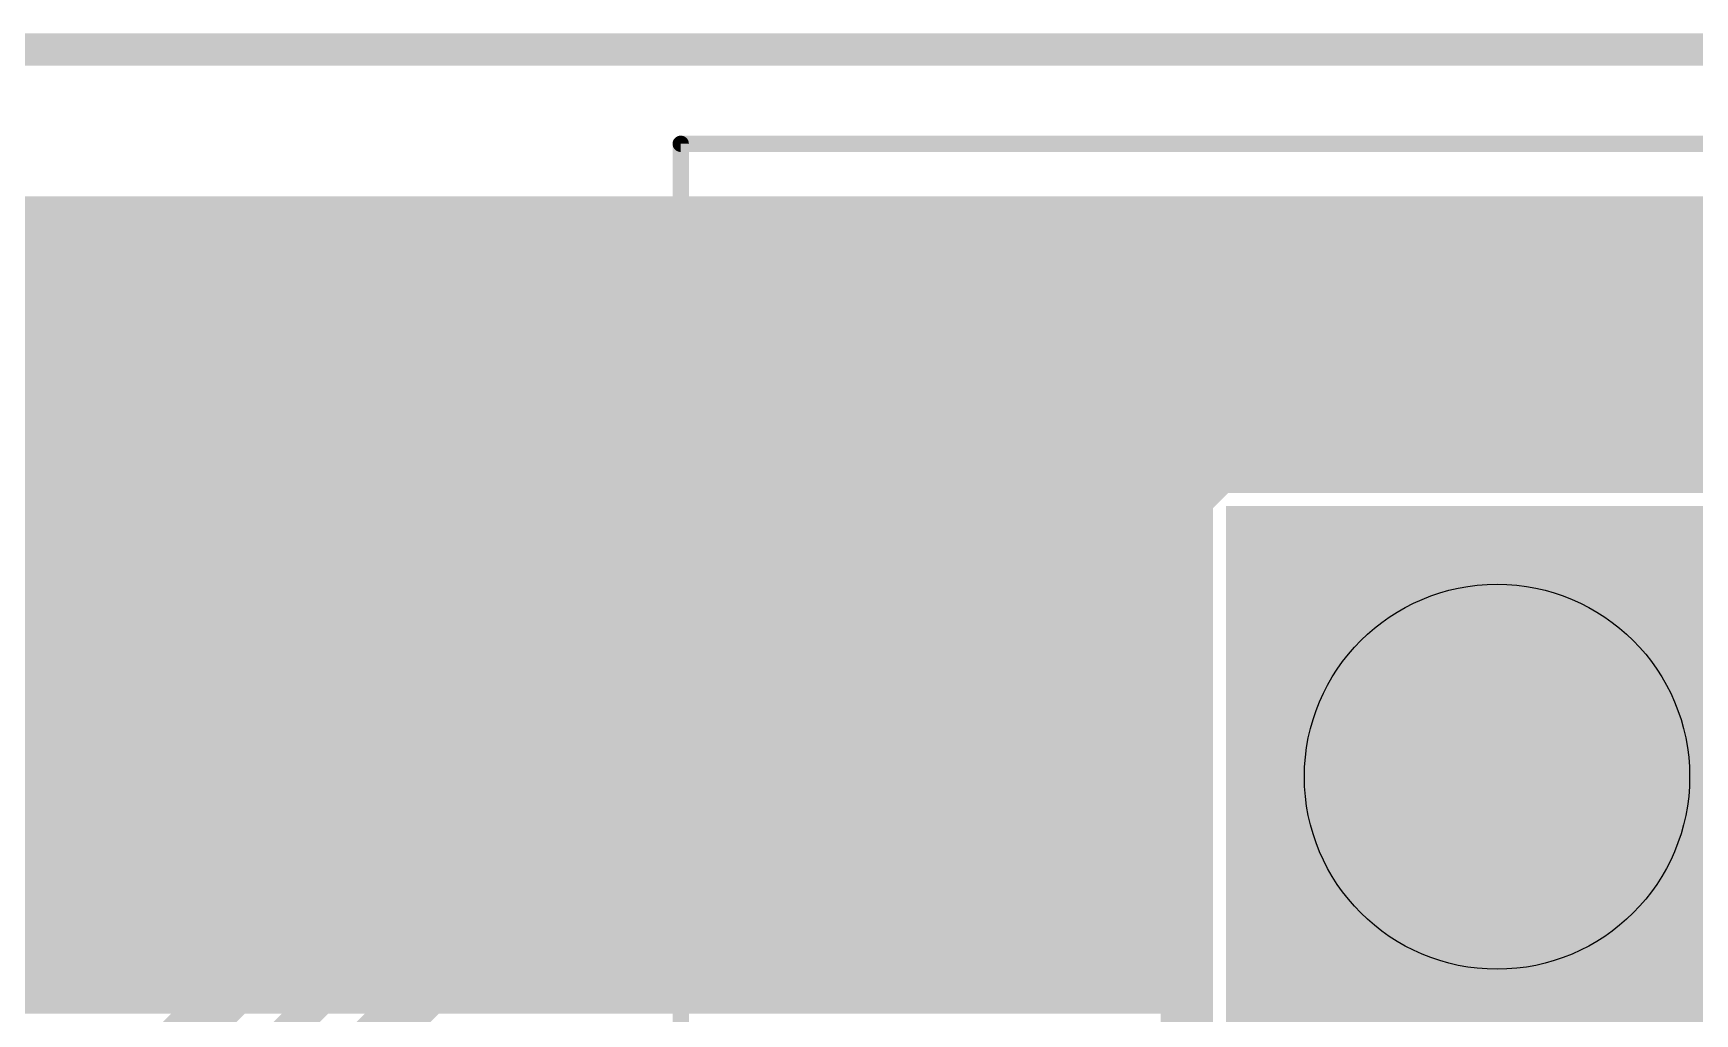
# Model space of a CAD drawing. Extents: x 0 to 10.8, y 0 to 6.1.
# Drawn here: x 1.364 to 1.873, y 4.232 to 4.533 of the extents above; entities that cross this region are included whole.
import ezdxf

# ---------------------------------------------------------------- set-up
doc = ezdxf.new("R2010")
doc.units = 0
for name, color, linetype in [('1', 22, 'CONTINUOUS'), ('116', 253, 'CONTINUOUS'), ('16', 175, 'CONTINUOUS'), ('17', 82, 'CONTINUOUS'), ('20', 7, 'CONTINUOUS'), ('21', 253, 'CONTINUOUS'), ('29', 253, 'CONTINUOUS'), ('30', 253, 'CONTINUOUS'), ('44', 253, 'CONTINUOUS')]:
    doc.layers.add(name, color=color, linetype=linetype)

# ---------------------------------------------------------------- blocks, each defined once
blk = doc.blocks.new('SQUAREP')
blk.add_solid([(-0.5, -0.5), (0.5, -0.5), (-0.5, 0.5), (0.5, 0.5)])

msp = doc.modelspace()

# ---------------------------------------------------------------- linework, layer by layer
at = {"layer": '1', "const_width": 0.016}
for points in [[(0.233563, 4.474559), (2.205394, 4.474559)], [(0.250087, 4.464), (2.174343, 4.464)], [(0.266087, 4.448), (2.148587, 4.448)], [(0.278004, 4.432), (2.132587, 4.432)], [(0.28724, 4.416), (2.12078, 4.416)], [(0.292972, 4.4), (2.111543, 4.4)], [(1.726496, 4.39965), (1.717126, 4.39028)], [(1.897752, 4.39965), (1.726496, 4.39965)], [(1.717126, 4.39028), (1.717126, 4.223913)], [(0.29726, 4.384), (1.717126, 4.384)], [(0.298996, 4.368), (1.717126, 4.368)], [(1.175378, 4.352), (1.717126, 4.352)], [(1.217008, 4.336), (1.717126, 4.336)], [(1.236709, 4.32), (1.717126, 4.32)], [(1.249744, 4.304), (1.717126, 4.304)], [(1.258984, 4.288), (1.717126, 4.288)], [(1.263701, 4.272), (1.717126, 4.272)], [(1.267083, 4.256), (1.717126, 4.256)], [(1.267083, 4.24), (1.717126, 4.24)]]:
    msp.add_lwpolyline(points, dxfattribs=at)
at = {"layer": '1', "const_width": 0.008}
for points in [[(1.726496, 4.40365, 1), (1.726496, 4.39565)], [(1.729324, 4.396821, 1), (1.723668, 4.402478)], [(1.721126, 4.39028, 1), (1.713126, 4.39028)], [(1.714298, 4.393108, 1), (1.719954, 4.387451)], [(1.717126, 4.38, 1), (1.717126, 4.388)], [(1.717126, 4.364, 1), (1.717126, 4.372)], [(1.717126, 4.348, 1), (1.717126, 4.356)], [(1.717126, 4.332, 1), (1.717126, 4.34)], [(1.717126, 4.316, 1), (1.717126, 4.324)], [(1.717126, 4.3, 1), (1.717126, 4.308)], [(1.717126, 4.284, 1), (1.717126, 4.292)], [(1.717126, 4.268, 1), (1.717126, 4.276)], [(1.717126, 4.252, 1), (1.717126, 4.26)], [(1.717126, 4.236, 1), (1.717126, 4.244)]]:
    msp.add_lwpolyline(points, format="xyb", dxfattribs=at)
at = {"layer": '116', "const_width": 0.055079}
msp.add_lwpolyline([(1.812126, 4.27122, 1), (1.812126, 4.338071, 1), (1.812126, 4.27122)], format="xyb", dxfattribs=at)
at = {"layer": '16'}
for points, const_width in [([(0.233563, 4.474559), (1.659866, 4.474559)], 0.016), ([(1.69, 4.475), (1.175, 3.96)], 0.01), ([(1.659866, 4.474559), (1.2005, 4.015197)], 0.016), ([(5.55, 4.475), (1.69, 4.475)], 0.01), ([(0.250087, 4.464), (1.649307, 4.464)], 0.016), ([(1.225413, 3.980717), (1.698697, 4.454)], 0.016), ([(1.698697, 4.454), (2.157024, 4.454)], 0.016), ([(0.266087, 4.448), (1.633307, 4.448)], 0.016), ([(1.692697, 4.448), (2.148587, 4.448)], 0.016), ([(0.278004, 4.432), (1.617307, 4.432)], 0.016), ([(1.676697, 4.432), (2.132587, 4.432)], 0.016), ([(0.28724, 4.416), (1.601307, 4.416)], 0.016), ([(1.660697, 4.416), (2.12078, 4.416)], 0.016), ([(0.292972, 4.4), (1.585307, 4.4)], 0.016), ([(1.644697, 4.4), (2.111543, 4.4)], 0.016), ([(1.726496, 4.39965), (1.717126, 4.39028)], 0.016), ([(1.897752, 4.39965), (1.726496, 4.39965)], 0.016), ([(1.717126, 4.39028), (1.717126, 4.219024)], 0.016), ([(0.29726, 4.384), (1.569307, 4.384)], 0.016), ([(1.628697, 4.384), (1.717126, 4.384)], 0.016), ([(0.298996, 4.368), (1.553307, 4.368)], 0.016), ([(1.612697, 4.368), (1.717126, 4.368)], 0.016), ([(1.175378, 4.352), (1.537307, 4.352)], 0.016), ([(1.596697, 4.352), (1.717126, 4.352)], 0.016), ([(1.217008, 4.336), (1.521307, 4.336)], 0.016), ([(1.580697, 4.336), (1.717126, 4.336)], 0.016), ([(1.236709, 4.32), (1.505307, 4.32)], 0.016), ([(1.564697, 4.32), (1.717126, 4.32)], 0.016), ([(1.249744, 4.304), (1.489307, 4.304)], 0.016), ([(1.548697, 4.304), (1.717126, 4.304)], 0.016), ([(1.258984, 4.288), (1.473307, 4.288)], 0.016), ([(1.532697, 4.288), (1.717126, 4.288)], 0.016), ([(1.263701, 4.272), (1.457307, 4.272)], 0.016), ([(1.516697, 4.272), (1.717126, 4.272)], 0.016), ([(1.267083, 4.256), (1.441307, 4.256)], 0.016), ([(1.500697, 4.256), (1.717126, 4.256)], 0.016), ([(1.267083, 4.24), (1.425307, 4.24)], 0.016), ([(1.484697, 4.24), (1.717126, 4.24)], 0.016)]:
    msp.add_lwpolyline(points, dxfattribs=dict(at, const_width=const_width))
for points, const_width in [([(1.662695, 4.471731, 1), (1.657038, 4.477387)], 0.008), ([(1.659866, 4.470559, 1), (1.659866, 4.478559)], 0.008), ([(1.69, 4.4775, 1), (1.69, 4.4725)], 0.005), ([(1.691768, 4.473232, 1), (1.688232, 4.476768)], 0.005), ([(1.649307, 4.46, 1), (1.649307, 4.468)], 0.008), ([(1.698697, 4.458, 1), (1.698697, 4.45)], 0.008), ([(1.701525, 4.451172, 1), (1.695868, 4.456828)], 0.008), ([(1.633307, 4.444, 1), (1.633307, 4.452)], 0.008), ([(1.692697, 4.452, 1), (1.692697, 4.444)], 0.008), ([(1.617307, 4.428, 1), (1.617307, 4.436)], 0.008), ([(1.676697, 4.436, 1), (1.676697, 4.428)], 0.008), ([(1.601307, 4.412, 1), (1.601307, 4.42)], 0.008), ([(1.660697, 4.42, 1), (1.660697, 4.412)], 0.008), ([(1.585307, 4.396, 1), (1.585307, 4.404)], 0.008), ([(1.644697, 4.404, 1), (1.644697, 4.396)], 0.008), ([(1.726496, 4.40365, 1), (1.726496, 4.39565)], 0.008), ([(1.729324, 4.396821, 1), (1.723668, 4.402478)], 0.008), ([(1.721126, 4.39028, 1), (1.713126, 4.39028)], 0.008), ([(1.714298, 4.393108, 1), (1.719954, 4.387451)], 0.008), ([(1.569307, 4.38, 1), (1.569307, 4.388)], 0.008), ([(1.628697, 4.388, 1), (1.628697, 4.38)], 0.008), ([(1.717126, 4.38, 1), (1.717126, 4.388)], 0.008), ([(1.553307, 4.364, 1), (1.553307, 4.372)], 0.008), ([(1.612697, 4.372, 1), (1.612697, 4.364)], 0.008), ([(1.717126, 4.364, 1), (1.717126, 4.372)], 0.008), ([(1.537307, 4.348, 1), (1.537307, 4.356)], 0.008), ([(1.596697, 4.356, 1), (1.596697, 4.348)], 0.008), ([(1.717126, 4.348, 1), (1.717126, 4.356)], 0.008), ([(1.521307, 4.332, 1), (1.521307, 4.34)], 0.008), ([(1.580697, 4.34, 1), (1.580697, 4.332)], 0.008), ([(1.717126, 4.332, 1), (1.717126, 4.34)], 0.008), ([(1.505307, 4.316, 1), (1.505307, 4.324)], 0.008), ([(1.564697, 4.324, 1), (1.564697, 4.316)], 0.008), ([(1.717126, 4.316, 1), (1.717126, 4.324)], 0.008), ([(1.489307, 4.3, 1), (1.489307, 4.308)], 0.008), ([(1.548697, 4.308, 1), (1.548697, 4.3)], 0.008), ([(1.717126, 4.3, 1), (1.717126, 4.308)], 0.008), ([(1.473307, 4.284, 1), (1.473307, 4.292)], 0.008), ([(1.532697, 4.292, 1), (1.532697, 4.284)], 0.008), ([(1.717126, 4.284, 1), (1.717126, 4.292)], 0.008), ([(1.457307, 4.268, 1), (1.457307, 4.276)], 0.008), ([(1.516697, 4.276, 1), (1.516697, 4.268)], 0.008), ([(1.717126, 4.268, 1), (1.717126, 4.276)], 0.008), ([(1.441307, 4.252, 1), (1.441307, 4.26)], 0.008), ([(1.500697, 4.26, 1), (1.500697, 4.252)], 0.008), ([(1.717126, 4.252, 1), (1.717126, 4.26)], 0.008), ([(1.425307, 4.236, 1), (1.425307, 4.244)], 0.008), ([(1.484697, 4.244, 1), (1.484697, 4.236)], 0.008), ([(1.717126, 4.236, 1), (1.717126, 4.244)], 0.008)]:
    msp.add_lwpolyline(points, format="xyb", dxfattribs=dict(at, const_width=const_width))
at = {"layer": '20', "const_width": 0.01}
msp.add_lwpolyline([(6.515748, 4.527559), (0, 4.527559)], dxfattribs=at)
at = {"layer": '21', "const_width": 0.005}
for points in [[(1.562126, 3.966654), (1.562126, 4.498654)], [(1.562126, 4.498654), (2.062126, 4.498654)]]:
    msp.add_lwpolyline(points, dxfattribs=at)
at = {"layer": '21', "const_width": 0.0025}
for points in [[(1.563376, 4.498654, 1), (1.560876, 4.498654)], [(1.562126, 4.499904, 1), (1.562126, 4.497404)]]:
    msp.add_lwpolyline(points, format="xyb", dxfattribs=at)
at = {"layer": '44'}
msp.add_circle((1.812126, 4.304654), 0.059, dxfattribs=at)

# ---------------------------------------------------------------- block references
at = {"layer": '17', "xscale": 0.158, "yscale": 0.158, "rotation": 180}
msp.add_blockref('SQUAREP', (1.812126, 4.304654), dxfattribs=at)
msp.add_blockref('SQUAREP', (1.812126, 4.304654), dxfattribs=at)
at = {"layer": '29', "xscale": 0.166, "yscale": 0.166, "rotation": 180}
msp.add_blockref('SQUAREP', (1.812126, 4.304654), dxfattribs=at)
at = {"layer": '30', "xscale": 0.166, "yscale": 0.166, "rotation": 180}
msp.add_blockref('SQUAREP', (1.812126, 4.304654), dxfattribs=at)

doc.saveas('drawing.dxf')
